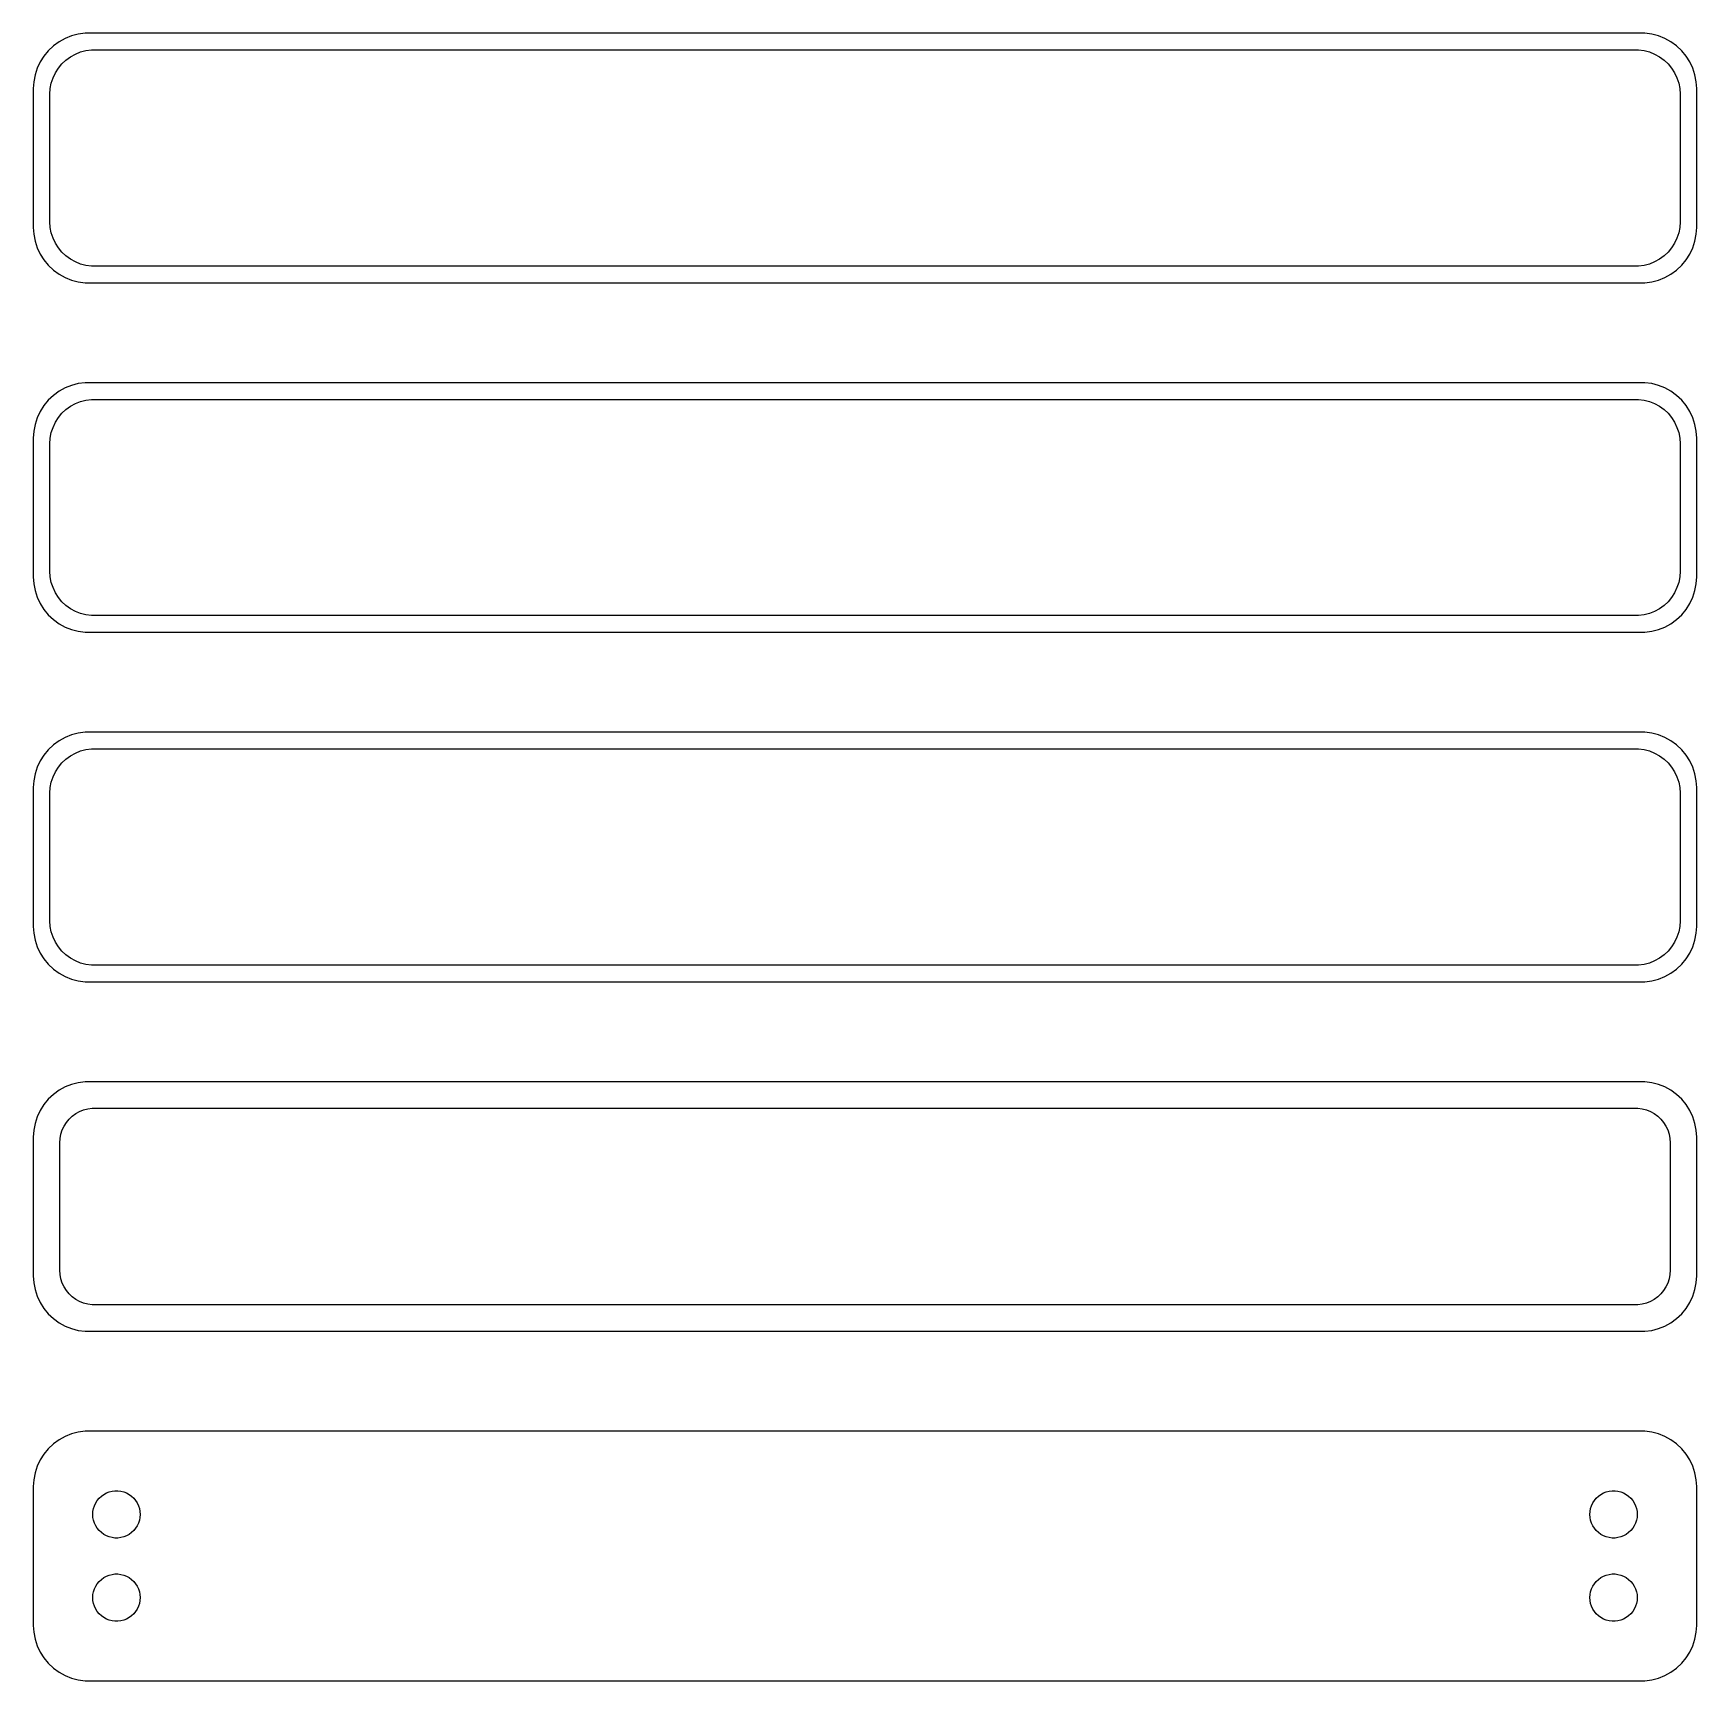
# Model space of a CAD drawing. Header units: metres. Extents: x -75 to 75, y 146 to 295.
import ezdxf

# ---------------------------------------------------------------- set-up
doc = ezdxf.new("R2010")
doc.units = ezdxf.units.M

msp = doc.modelspace()

# ---------------------------------------------------------------- linework, layer by layer
for p, q in [((-72.1289, 294.274), (-72.6791, 293.972)), ((-71.5451, 294.505), (-72.1289, 294.274)), ((-70.9369, 294.661), (-71.5451, 294.505)), ((-70.3139, 294.74), (-70.9369, 294.661)), ((70.3139, 294.74), (-70.3139, 294.74)), ((70.9369, 294.661), (70.3139, 294.74)), ((71.5451, 294.505), (70.9369, 294.661)), ((72.1289, 294.274), (71.5451, 294.505)), ((72.6791, 293.972), (72.1289, 294.274)), ((-74.0451, 292.689), (-74.3815, 292.159)), ((-73.6448, 293.173), (-74.0451, 292.689)), ((-73.1871, 293.603), (-73.6448, 293.173)), ((-72.6791, 293.972), (-73.1871, 293.603)), ((-72.0497, 292.332), (-71.6433, 292.627)), ((-71.6433, 292.627), (-71.2031, 292.869)), ((-71.2031, 292.869), (-70.7361, 293.054)), ((-70.7361, 293.054), (-70.2495, 293.179)), ((-70.2495, 293.179), (-69.7512, 293.242)), ((-69.7512, 293.242), (69.7512, 293.242)), ((69.7512, 293.242), (70.2495, 293.179)), ((70.2495, 293.179), (70.7361, 293.054)), ((70.7361, 293.054), (71.2031, 292.869)), ((71.2031, 292.869), (71.6433, 292.627)), ((71.6433, 292.627), (72.0497, 292.332)), ((73.1871, 293.603), (72.6791, 293.972)), ((73.6448, 293.173), (73.1871, 293.603)), ((74.0451, 292.689), (73.6448, 293.173)), ((74.3815, 292.159), (74.0451, 292.689)), ((-74.6489, 291.591), (-74.8429, 290.993)), ((-74.3815, 292.159), (-74.6489, 291.591)), ((-73.2191, 290.722), (-73.0052, 291.177)), ((-73.0052, 291.177), (-72.7361, 291.601)), ((-72.7361, 291.601), (-72.4159, 291.988)), ((-72.4159, 291.988), (-72.0497, 292.332)), ((72.0497, 292.332), (72.4159, 291.988)), ((72.4159, 291.988), (72.7361, 291.601)), ((72.7361, 291.601), (73.0052, 291.177)), ((73.0052, 291.177), (73.2191, 290.722)), ((74.6489, 291.591), (74.3815, 292.159)), ((74.8429, 290.993), (74.6489, 291.591)), ((-74.9606, 290.377), (-75, 289.75)), ((-75, 289.75), (-75, 277.25)), ((-74.8429, 290.993), (-74.9606, 290.377)), ((-73.5, 289.25), (-73.4685, 289.751)), ((-73.4685, 289.751), (-73.3743, 290.245)), ((-73.3743, 290.245), (-73.2191, 290.722)), ((73.2191, 290.722), (73.3743, 290.245)), ((73.3743, 290.245), (73.4685, 289.751)), ((73.4685, 289.751), (73.5, 289.25)), ((74.9606, 290.377), (74.8429, 290.993)), ((75, 289.75), (74.9606, 290.377)), ((75, 277.25), (75, 289.75)), ((-73.5, 277.75), (-73.5, 289.25)), ((73.5, 289.25), (73.5, 277.75)), ((-73.4685, 277.249), (-73.5, 277.75)), ((73.5, 277.75), (73.4685, 277.249)), ((-75, 277.25), (-74.9606, 276.623)), ((-74.9606, 276.623), (-74.8429, 276.007)), ((-74.8429, 276.007), (-74.6489, 275.409)), ((-73.3743, 276.755), (-73.4685, 277.249)), ((-73.2191, 276.278), (-73.3743, 276.755)), ((-73.0052, 275.823), (-73.2191, 276.278)), ((73.2191, 276.278), (73.0052, 275.823)), ((73.3743, 276.755), (73.2191, 276.278)), ((73.4685, 277.249), (73.3743, 276.755)), ((74.6489, 275.409), (74.8429, 276.007)), ((74.8429, 276.007), (74.9606, 276.623)), ((74.9606, 276.623), (75, 277.25)), ((-74.6489, 275.409), (-74.3815, 274.841)), ((-74.3815, 274.841), (-74.0451, 274.311)), ((-72.7361, 275.399), (-73.0052, 275.823)), ((-72.4159, 275.012), (-72.7361, 275.399)), ((-72.0497, 274.668), (-72.4159, 275.012)), ((-71.6433, 274.373), (-72.0497, 274.668)), ((72.0497, 274.668), (71.6433, 274.373)), ((72.4159, 275.012), (72.0497, 274.668)), ((72.7361, 275.399), (72.4159, 275.012)), ((73.0052, 275.823), (72.7361, 275.399)), ((74.0451, 274.311), (74.3815, 274.841)), ((74.3815, 274.841), (74.6489, 275.409)), ((-74.0451, 274.311), (-73.6448, 273.827)), ((-73.6448, 273.827), (-73.1871, 273.397)), ((-73.1871, 273.397), (-72.6791, 273.028)), ((-72.6791, 273.028), (-72.1289, 272.726)), ((-71.2031, 274.131), (-71.6433, 274.373)), ((-70.7361, 273.946), (-71.2031, 274.131)), ((-70.2495, 273.821), (-70.7361, 273.946)), ((-69.7512, 273.758), (-70.2495, 273.821)), ((69.7512, 273.758), (-69.7512, 273.758)), ((70.2495, 273.821), (69.7512, 273.758)), ((70.7361, 273.946), (70.2495, 273.821)), ((71.2031, 274.131), (70.7361, 273.946)), ((71.6433, 274.373), (71.2031, 274.131)), ((72.1289, 272.726), (72.6791, 273.028)), ((72.6791, 273.028), (73.1871, 273.397)), ((73.1871, 273.397), (73.6448, 273.827)), ((73.6448, 273.827), (74.0451, 274.311)), ((-72.1289, 272.726), (-71.5451, 272.495)), ((-71.5451, 272.495), (-70.9369, 272.339)), ((-70.9369, 272.339), (-70.3139, 272.26)), ((-70.3139, 272.26), (70.3139, 272.26)), ((70.3139, 272.26), (70.9369, 272.339)), ((70.9369, 272.339), (71.5451, 272.495)), ((71.5451, 272.495), (72.1289, 272.726)), ((-72.1289, 262.774), (-72.6791, 262.472)), ((-71.5451, 263.005), (-72.1289, 262.774)), ((-70.9369, 263.161), (-71.5451, 263.005)), ((-70.3139, 263.24), (-70.9369, 263.161)), ((70.3139, 263.24), (-70.3139, 263.24)), ((70.9369, 263.161), (70.3139, 263.24)), ((71.5451, 263.005), (70.9369, 263.161)), ((72.1289, 262.774), (71.5451, 263.005)), ((72.6791, 262.472), (72.1289, 262.774)), ((-74.0451, 261.189), (-74.3815, 260.659)), ((-73.6448, 261.673), (-74.0451, 261.189)), ((-73.1871, 262.103), (-73.6448, 261.673)), ((-72.6791, 262.472), (-73.1871, 262.103)), ((-72.0497, 260.832), (-71.6433, 261.127)), ((-71.6433, 261.127), (-71.2031, 261.369)), ((-71.2031, 261.369), (-70.7361, 261.554)), ((-70.7361, 261.554), (-70.2495, 261.679)), ((-70.2495, 261.679), (-69.7512, 261.742)), ((-69.7512, 261.742), (69.7512, 261.742)), ((69.7512, 261.742), (70.2495, 261.679)), ((70.2495, 261.679), (70.7361, 261.554)), ((70.7361, 261.554), (71.2031, 261.369)), ((71.2031, 261.369), (71.6433, 261.127)), ((71.6433, 261.127), (72.0497, 260.832)), ((73.1871, 262.103), (72.6791, 262.472)), ((73.6448, 261.673), (73.1871, 262.103)), ((74.0451, 261.189), (73.6448, 261.673)), ((74.3815, 260.659), (74.0451, 261.189)), ((-74.6489, 260.091), (-74.8429, 259.493)), ((-74.3815, 260.659), (-74.6489, 260.091)), ((-73.2191, 259.222), (-73.0052, 259.677)), ((-73.0052, 259.677), (-72.7361, 260.101)), ((-72.7361, 260.101), (-72.4159, 260.488)), ((-72.4159, 260.488), (-72.0497, 260.832)), ((72.0497, 260.832), (72.4159, 260.488)), ((72.4159, 260.488), (72.7361, 260.101)), ((72.7361, 260.101), (73.0052, 259.677)), ((73.0052, 259.677), (73.2191, 259.222)), ((74.6489, 260.091), (74.3815, 260.659)), ((74.8429, 259.493), (74.6489, 260.091)), ((-74.9606, 258.877), (-75, 258.25)), ((-75, 258.25), (-75, 245.75)), ((-74.8429, 259.493), (-74.9606, 258.877)), ((-73.5, 257.75), (-73.4685, 258.251)), ((-73.4685, 258.251), (-73.3743, 258.745)), ((-73.3743, 258.745), (-73.2191, 259.222)), ((73.2191, 259.222), (73.3743, 258.745)), ((73.3743, 258.745), (73.4685, 258.251)), ((73.4685, 258.251), (73.5, 257.75)), ((74.9606, 258.877), (74.8429, 259.493)), ((75, 258.25), (74.9606, 258.877)), ((75, 245.75), (75, 258.25)), ((-73.5, 246.25), (-73.5, 257.75)), ((73.5, 257.75), (73.5, 246.25)), ((-73.4685, 245.749), (-73.5, 246.25)), ((73.5, 246.25), (73.4685, 245.749)), ((-75, 245.75), (-74.9606, 245.123)), ((-74.9606, 245.123), (-74.8429, 244.507)), ((-74.8429, 244.507), (-74.6489, 243.909)), ((-73.3743, 245.255), (-73.4685, 245.749)), ((-73.2191, 244.778), (-73.3743, 245.255)), ((-73.0052, 244.323), (-73.2191, 244.778)), ((73.2191, 244.778), (73.0052, 244.323)), ((73.3743, 245.255), (73.2191, 244.778)), ((73.4685, 245.749), (73.3743, 245.255)), ((74.6489, 243.909), (74.8429, 244.507)), ((74.8429, 244.507), (74.9606, 245.123)), ((74.9606, 245.123), (75, 245.75)), ((-74.6489, 243.909), (-74.3815, 243.341)), ((-74.3815, 243.341), (-74.0451, 242.811)), ((-72.7361, 243.899), (-73.0052, 244.323)), ((-72.4159, 243.512), (-72.7361, 243.899)), ((-72.0497, 243.168), (-72.4159, 243.512)), ((-71.6433, 242.873), (-72.0497, 243.168)), ((72.0497, 243.168), (71.6433, 242.873)), ((72.4159, 243.512), (72.0497, 243.168)), ((72.7361, 243.899), (72.4159, 243.512)), ((73.0052, 244.323), (72.7361, 243.899)), ((74.0451, 242.811), (74.3815, 243.341)), ((74.3815, 243.341), (74.6489, 243.909)), ((-74.0451, 242.811), (-73.6448, 242.327)), ((-73.6448, 242.327), (-73.1871, 241.897)), ((-73.1871, 241.897), (-72.6791, 241.528)), ((-72.6791, 241.528), (-72.1289, 241.226)), ((-71.2031, 242.631), (-71.6433, 242.873)), ((-70.7361, 242.446), (-71.2031, 242.631)), ((-70.2495, 242.321), (-70.7361, 242.446)), ((-69.7512, 242.258), (-70.2495, 242.321)), ((69.7512, 242.258), (-69.7512, 242.258)), ((70.2495, 242.321), (69.7512, 242.258)), ((70.7361, 242.446), (70.2495, 242.321)), ((71.2031, 242.631), (70.7361, 242.446)), ((71.6433, 242.873), (71.2031, 242.631)), ((72.1289, 241.226), (72.6791, 241.528)), ((72.6791, 241.528), (73.1871, 241.897)), ((73.1871, 241.897), (73.6448, 242.327)), ((73.6448, 242.327), (74.0451, 242.811)), ((-72.1289, 241.226), (-71.5451, 240.995)), ((-71.5451, 240.995), (-70.9369, 240.839)), ((-70.9369, 240.839), (-70.3139, 240.76)), ((-70.3139, 240.76), (70.3139, 240.76)), ((70.3139, 240.76), (70.9369, 240.839)), ((70.9369, 240.839), (71.5451, 240.995)), ((71.5451, 240.995), (72.1289, 241.226)), ((-72.1289, 231.274), (-72.6791, 230.972)), ((-71.5451, 231.505), (-72.1289, 231.274)), ((-70.9369, 231.661), (-71.5451, 231.505)), ((-70.3139, 231.74), (-70.9369, 231.661)), ((70.3139, 231.74), (-70.3139, 231.74)), ((70.9369, 231.661), (70.3139, 231.74)), ((71.5451, 231.505), (70.9369, 231.661)), ((72.1289, 231.274), (71.5451, 231.505)), ((72.6791, 230.972), (72.1289, 231.274)), ((-74.0451, 229.689), (-74.3815, 229.159)), ((-73.6448, 230.173), (-74.0451, 229.689)), ((-73.1871, 230.603), (-73.6448, 230.173)), ((-72.6791, 230.972), (-73.1871, 230.603)), ((-72.0497, 229.332), (-71.6433, 229.627)), ((-71.6433, 229.627), (-71.2031, 229.869)), ((-71.2031, 229.869), (-70.7361, 230.054)), ((-70.7361, 230.054), (-70.2495, 230.179)), ((-70.2495, 230.179), (-69.7512, 230.242)), ((-69.7512, 230.242), (69.7512, 230.242)), ((69.7512, 230.242), (70.2495, 230.179)), ((70.2495, 230.179), (70.7361, 230.054)), ((70.7361, 230.054), (71.2031, 229.869)), ((71.2031, 229.869), (71.6433, 229.627)), ((71.6433, 229.627), (72.0497, 229.332)), ((73.1871, 230.603), (72.6791, 230.972)), ((73.6448, 230.173), (73.1871, 230.603)), ((74.0451, 229.689), (73.6448, 230.173)), ((74.3815, 229.159), (74.0451, 229.689)), ((-74.6489, 228.591), (-74.8429, 227.993)), ((-74.3815, 229.159), (-74.6489, 228.591)), ((-73.2191, 227.722), (-73.0052, 228.177)), ((-73.0052, 228.177), (-72.7361, 228.601)), ((-72.7361, 228.601), (-72.4159, 228.988)), ((-72.4159, 228.988), (-72.0497, 229.332)), ((72.0497, 229.332), (72.4159, 228.988)), ((72.4159, 228.988), (72.7361, 228.601)), ((72.7361, 228.601), (73.0052, 228.177)), ((73.0052, 228.177), (73.2191, 227.722)), ((74.6489, 228.591), (74.3815, 229.159)), ((74.8429, 227.993), (74.6489, 228.591)), ((-74.9606, 227.377), (-75, 226.75)), ((-75, 226.75), (-75, 214.25)), ((-74.8429, 227.993), (-74.9606, 227.377)), ((-73.5, 226.25), (-73.4685, 226.751)), ((-73.4685, 226.751), (-73.3743, 227.245)), ((-73.3743, 227.245), (-73.2191, 227.722)), ((73.2191, 227.722), (73.3743, 227.245)), ((73.3743, 227.245), (73.4685, 226.751)), ((73.4685, 226.751), (73.5, 226.25)), ((74.9606, 227.377), (74.8429, 227.993)), ((75, 226.75), (74.9606, 227.377)), ((75, 214.25), (75, 226.75)), ((-73.5, 214.75), (-73.5, 226.25)), ((73.5, 226.25), (73.5, 214.75)), ((-73.4685, 214.249), (-73.5, 214.75)), ((73.5, 214.75), (73.4685, 214.249)), ((-75, 214.25), (-74.9606, 213.623)), ((-74.9606, 213.623), (-74.8429, 213.007)), ((-74.8429, 213.007), (-74.6489, 212.409)), ((-73.3743, 213.755), (-73.4685, 214.249)), ((-73.2191, 213.278), (-73.3743, 213.755)), ((-73.0052, 212.823), (-73.2191, 213.278)), ((73.2191, 213.278), (73.0052, 212.823)), ((73.3743, 213.755), (73.2191, 213.278)), ((73.4685, 214.249), (73.3743, 213.755)), ((74.6489, 212.409), (74.8429, 213.007)), ((74.8429, 213.007), (74.9606, 213.623)), ((74.9606, 213.623), (75, 214.25)), ((-74.6489, 212.409), (-74.3815, 211.841)), ((-74.3815, 211.841), (-74.0451, 211.311)), ((-72.7361, 212.399), (-73.0052, 212.823)), ((-72.4159, 212.012), (-72.7361, 212.399)), ((-72.0497, 211.668), (-72.4159, 212.012)), ((-71.6433, 211.373), (-72.0497, 211.668)), ((72.0497, 211.668), (71.6433, 211.373)), ((72.4159, 212.012), (72.0497, 211.668)), ((72.7361, 212.399), (72.4159, 212.012)), ((73.0052, 212.823), (72.7361, 212.399)), ((74.0451, 211.311), (74.3815, 211.841)), ((74.3815, 211.841), (74.6489, 212.409)), ((-74.0451, 211.311), (-73.6448, 210.827)), ((-73.6448, 210.827), (-73.1871, 210.397)), ((-73.1871, 210.397), (-72.6791, 210.028)), ((-72.6791, 210.028), (-72.1289, 209.726)), ((-71.2031, 211.131), (-71.6433, 211.373)), ((-70.7361, 210.946), (-71.2031, 211.131)), ((-70.2495, 210.821), (-70.7361, 210.946)), ((-69.7512, 210.758), (-70.2495, 210.821)), ((69.7512, 210.758), (-69.7512, 210.758)), ((70.2495, 210.821), (69.7512, 210.758)), ((70.7361, 210.946), (70.2495, 210.821)), ((71.2031, 211.131), (70.7361, 210.946)), ((71.6433, 211.373), (71.2031, 211.131)), ((72.1289, 209.726), (72.6791, 210.028)), ((72.6791, 210.028), (73.1871, 210.397)), ((73.1871, 210.397), (73.6448, 210.827)), ((73.6448, 210.827), (74.0451, 211.311)), ((-72.1289, 209.726), (-71.5451, 209.495)), ((-71.5451, 209.495), (-70.9369, 209.339)), ((-70.9369, 209.339), (-70.3139, 209.26)), ((-70.3139, 209.26), (70.3139, 209.26)), ((70.3139, 209.26), (70.9369, 209.339)), ((70.9369, 209.339), (71.5451, 209.495)), ((71.5451, 209.495), (72.1289, 209.726)), ((-72.1289, 199.774), (-72.6791, 199.472)), ((-71.5451, 200.005), (-72.1289, 199.774)), ((-70.9369, 200.161), (-71.5451, 200.005)), ((-70.3139, 200.24), (-70.9369, 200.161)), ((70.3139, 200.24), (-70.3139, 200.24)), ((70.9369, 200.161), (70.3139, 200.24)), ((71.5451, 200.005), (70.9369, 200.161)), ((72.1289, 199.774), (71.5451, 200.005)), ((72.6791, 199.472), (72.1289, 199.774)), ((-74.0451, 198.189), (-74.3815, 197.659)), ((-73.6448, 198.673), (-74.0451, 198.189)), ((-73.1871, 199.103), (-73.6448, 198.673)), ((-72.6791, 199.472), (-73.1871, 199.103)), ((73.1871, 199.103), (72.6791, 199.472)), ((73.6448, 198.673), (73.1871, 199.103)), ((74.0451, 198.189), (73.6448, 198.673)), ((74.3815, 197.659), (74.0451, 198.189)), ((-74.6489, 197.091), (-74.8429, 196.493)), ((-74.3815, 197.659), (-74.6489, 197.091)), ((-72.2279, 196.25), (-72.0184, 196.58)), ((-72.0184, 196.58), (-71.7692, 196.881)), ((-71.7692, 196.881), (-71.4843, 197.149)), ((-71.4843, 197.149), (-71.168, 197.378)), ((-71.168, 197.378), (-70.8254, 197.567)), ((-70.8254, 197.567), (-70.4619, 197.711)), ((-70.4619, 197.711), (-70.0833, 197.808)), ((-70.0833, 197.808), (-69.6955, 197.857)), ((-69.6955, 197.857), (69.6955, 197.857)), ((69.6955, 197.857), (70.0833, 197.808)), ((70.0833, 197.808), (70.4619, 197.711)), ((70.4619, 197.711), (70.8254, 197.567)), ((70.8254, 197.567), (71.168, 197.378)), ((71.168, 197.378), (71.4843, 197.149)), ((71.4843, 197.149), (71.7692, 196.881)), ((71.7692, 196.881), (72.0184, 196.58)), ((72.0184, 196.58), (72.2279, 196.25)), ((74.6489, 197.091), (74.3815, 197.659)), ((74.8429, 196.493), (74.6489, 197.091)), ((-74.9606, 195.877), (-75, 195.25)), ((-75, 195.25), (-75, 182.75)), ((-74.8429, 196.493), (-74.9606, 195.877)), ((-72.6129, 194.75), (-72.5884, 195.14)), ((-72.5884, 195.14), (-72.5151, 195.524)), ((-72.5151, 195.524), (-72.3943, 195.896)), ((-72.3943, 195.896), (-72.2279, 196.25)), ((72.2279, 196.25), (72.3943, 195.896)), ((72.3943, 195.896), (72.5151, 195.524)), ((72.5151, 195.524), (72.5884, 195.14)), ((72.5884, 195.14), (72.6129, 194.75)), ((74.9606, 195.877), (74.8429, 196.493)), ((75, 195.25), (74.9606, 195.877)), ((75, 182.75), (75, 195.25)), ((-72.6129, 183.25), (-72.6129, 194.75)), ((72.6129, 194.75), (72.6129, 183.25)), ((-72.5884, 182.86), (-72.6129, 183.25)), ((72.6129, 183.25), (72.5884, 182.86)), ((-75, 182.75), (-74.9606, 182.123)), ((-74.9606, 182.123), (-74.8429, 181.507)), ((-74.8429, 181.507), (-74.6489, 180.909)), ((-72.5151, 182.476), (-72.5884, 182.86)), ((-72.3943, 182.104), (-72.5151, 182.476)), ((-72.2279, 181.75), (-72.3943, 182.104)), ((-72.0184, 181.42), (-72.2279, 181.75)), ((72.2279, 181.75), (72.0184, 181.42)), ((72.3943, 182.104), (72.2279, 181.75)), ((72.5151, 182.476), (72.3943, 182.104)), ((72.5884, 182.86), (72.5151, 182.476)), ((74.6489, 180.909), (74.8429, 181.507)), ((74.8429, 181.507), (74.9606, 182.123)), ((74.9606, 182.123), (75, 182.75)), ((-74.6489, 180.909), (-74.3815, 180.341)), ((-74.3815, 180.341), (-74.0451, 179.811)), ((-71.7692, 181.119), (-72.0184, 181.42)), ((-71.4843, 180.851), (-71.7692, 181.119)), ((-71.168, 180.622), (-71.4843, 180.851)), ((-70.8254, 180.433), (-71.168, 180.622)), ((-70.4619, 180.289), (-70.8254, 180.433)), ((-70.0833, 180.192), (-70.4619, 180.289)), ((-69.6955, 180.143), (-70.0833, 180.192)), ((69.6955, 180.143), (-69.6955, 180.143)), ((70.0833, 180.192), (69.6955, 180.143)), ((70.4619, 180.289), (70.0833, 180.192)), ((70.8254, 180.433), (70.4619, 180.289)), ((71.168, 180.622), (70.8254, 180.433)), ((71.4843, 180.851), (71.168, 180.622)), ((71.7692, 181.119), (71.4843, 180.851)), ((72.0184, 181.42), (71.7692, 181.119)), ((74.0451, 179.811), (74.3815, 180.341)), ((74.3815, 180.341), (74.6489, 180.909)), ((-74.0451, 179.811), (-73.6448, 179.327)), ((-73.6448, 179.327), (-73.1871, 178.897)), ((-73.1871, 178.897), (-72.6791, 178.528)), ((-72.6791, 178.528), (-72.1289, 178.226)), ((72.1289, 178.226), (72.6791, 178.528)), ((72.6791, 178.528), (73.1871, 178.897)), ((73.1871, 178.897), (73.6448, 179.327)), ((73.6448, 179.327), (74.0451, 179.811)), ((-72.1289, 178.226), (-71.5451, 177.995)), ((-71.5451, 177.995), (-70.9369, 177.839)), ((-70.9369, 177.839), (-70.3139, 177.76)), ((-70.3139, 177.76), (70.3139, 177.76)), ((70.3139, 177.76), (70.9369, 177.839)), ((70.9369, 177.839), (71.5451, 177.995)), ((71.5451, 177.995), (72.1289, 178.226)), ((-72.1289, 168.274), (-72.6791, 167.972)), ((-71.5451, 168.505), (-72.1289, 168.274)), ((-70.9369, 168.661), (-71.5451, 168.505)), ((-70.3139, 168.74), (-70.9369, 168.661)), ((70.3139, 168.74), (-70.3139, 168.74)), ((70.9369, 168.661), (70.3139, 168.74)), ((71.5451, 168.505), (70.9369, 168.661)), ((72.1289, 168.274), (71.5451, 168.505)), ((72.6791, 167.972), (72.1289, 168.274)), ((-74.0451, 166.689), (-74.3815, 166.159)), ((-73.6448, 167.173), (-74.0451, 166.689)), ((-73.1871, 167.603), (-73.6448, 167.173)), ((-72.6791, 167.972), (-73.1871, 167.603)), ((73.1871, 167.603), (72.6791, 167.972)), ((73.6448, 167.173), (73.1871, 167.603)), ((74.0451, 166.689), (73.6448, 167.173)), ((74.3815, 166.159), (74.0451, 166.689)), ((-74.6489, 165.591), (-74.8429, 164.993)), ((-74.3815, 166.159), (-74.6489, 165.591)), ((74.6489, 165.591), (74.3815, 166.159)), ((74.8429, 164.993), (74.6489, 165.591)), ((-74.9606, 164.377), (-75, 163.75)), ((-75, 163.75), (-75, 151.25)), ((-74.8429, 164.993), (-74.9606, 164.377)), ((74.9606, 164.377), (74.8429, 164.993)), ((75, 163.75), (74.9606, 164.377)), ((75, 151.25), (75, 163.75)), ((-69.5682, 161.781), (-69.4853, 162.036)), ((-69.4853, 162.036), (-69.3712, 162.279)), ((-69.3712, 162.279), (-69.2275, 162.505)), ((-69.2275, 162.505), (-69.0566, 162.712)), ((-69.0566, 162.712), (-68.8611, 162.895)), ((-68.8611, 162.895), (-68.6441, 163.053)), ((-68.6441, 163.053), (-68.4092, 163.182)), ((-68.4092, 163.182), (-68.1598, 163.281)), ((-68.1598, 163.281), (-67.9001, 163.347)), ((-67.9001, 163.347), (-67.6341, 163.381)), ((-67.6341, 163.381), (-67.3659, 163.381)), ((-67.3659, 163.381), (-67.0999, 163.347)), ((-67.0999, 163.347), (-66.8401, 163.281)), ((-66.8401, 163.281), (-66.5908, 163.182)), ((-66.5908, 163.182), (-66.3559, 163.053)), ((-66.3559, 163.053), (-66.1389, 162.895)), ((-66.1389, 162.895), (-65.9434, 162.712)), ((-65.9434, 162.712), (-65.7725, 162.505)), ((-65.7725, 162.505), (-65.6288, 162.279)), ((-65.6288, 162.279), (-65.5146, 162.036)), ((-65.5146, 162.036), (-65.4318, 161.781)), ((65.4318, 161.781), (65.5146, 162.036)), ((65.5146, 162.036), (65.6288, 162.279)), ((65.6288, 162.279), (65.7725, 162.505)), ((65.7725, 162.505), (65.9434, 162.712)), ((65.9434, 162.712), (66.1389, 162.895)), ((66.1389, 162.895), (66.3559, 163.053)), ((66.3559, 163.053), (66.5908, 163.182)), ((66.5908, 163.182), (66.8401, 163.281)), ((66.8401, 163.281), (67.0999, 163.347)), ((67.0999, 163.347), (67.3659, 163.381)), ((67.3659, 163.381), (67.6341, 163.381)), ((67.6341, 163.381), (67.9001, 163.347)), ((67.9001, 163.347), (68.1598, 163.281)), ((68.1598, 163.281), (68.4092, 163.182)), ((68.4092, 163.182), (68.6441, 163.053)), ((68.6441, 163.053), (68.8611, 162.895)), ((68.8611, 162.895), (69.0566, 162.712)), ((69.0566, 162.712), (69.2275, 162.505)), ((69.2275, 162.505), (69.3712, 162.279)), ((69.3712, 162.279), (69.4853, 162.036)), ((69.4853, 162.036), (69.5682, 161.781)), ((-69.6353, 161.25), (-69.6185, 161.518)), ((-69.6185, 160.982), (-69.6353, 161.25)), ((-69.6185, 161.518), (-69.5682, 161.781)), ((-69.5682, 160.719), (-69.6185, 160.982)), ((-69.4853, 160.464), (-69.5682, 160.719)), ((-65.4318, 160.719), (-65.5146, 160.464)), ((-65.4318, 161.781), (-65.3815, 161.518)), ((-65.3815, 160.982), (-65.4318, 160.719)), ((-65.3815, 161.518), (-65.3647, 161.25)), ((-65.3647, 161.25), (-65.3815, 160.982)), ((65.3647, 161.25), (65.3815, 161.518)), ((65.3815, 160.982), (65.3647, 161.25)), ((65.3815, 161.518), (65.4318, 161.781)), ((65.4318, 160.719), (65.3815, 160.982)), ((65.5146, 160.464), (65.4318, 160.719)), ((69.5682, 160.719), (69.4853, 160.464)), ((69.5682, 161.781), (69.6185, 161.518)), ((69.6185, 160.982), (69.5682, 160.719)), ((69.6185, 161.518), (69.6353, 161.25)), ((69.6353, 161.25), (69.6185, 160.982)), ((-69.3712, 160.221), (-69.4853, 160.464)), ((-69.2275, 159.995), (-69.3712, 160.221)), ((-69.0566, 159.788), (-69.2275, 159.995)), ((-68.8611, 159.605), (-69.0566, 159.788)), ((-68.6441, 159.447), (-68.8611, 159.605)), ((-68.4092, 159.318), (-68.6441, 159.447)), ((-68.1598, 159.219), (-68.4092, 159.318)), ((-67.9001, 159.153), (-68.1598, 159.219)), ((-67.6341, 159.119), (-67.9001, 159.153)), ((-67.3659, 159.119), (-67.6341, 159.119)), ((-67.0999, 159.153), (-67.3659, 159.119)), ((-66.8401, 159.219), (-67.0999, 159.153)), ((-66.5908, 159.318), (-66.8401, 159.219)), ((-66.3559, 159.447), (-66.5908, 159.318)), ((-66.1389, 159.605), (-66.3559, 159.447)), ((-65.9434, 159.788), (-66.1389, 159.605)), ((-65.7725, 159.995), (-65.9434, 159.788)), ((-65.6288, 160.221), (-65.7725, 159.995)), ((-65.5146, 160.464), (-65.6288, 160.221)), ((65.6288, 160.221), (65.5146, 160.464)), ((65.7725, 159.995), (65.6288, 160.221)), ((65.9434, 159.788), (65.7725, 159.995)), ((66.1389, 159.605), (65.9434, 159.788)), ((66.3559, 159.447), (66.1389, 159.605)), ((66.5908, 159.318), (66.3559, 159.447)), ((66.8401, 159.219), (66.5908, 159.318)), ((67.0999, 159.153), (66.8401, 159.219)), ((67.3659, 159.119), (67.0999, 159.153)), ((67.6341, 159.119), (67.3659, 159.119)), ((67.9001, 159.153), (67.6341, 159.119)), ((68.1598, 159.219), (67.9001, 159.153)), ((68.4092, 159.318), (68.1598, 159.219)), ((68.6441, 159.447), (68.4092, 159.318)), ((68.8611, 159.605), (68.6441, 159.447)), ((69.0566, 159.788), (68.8611, 159.605)), ((69.2275, 159.995), (69.0566, 159.788)), ((69.3712, 160.221), (69.2275, 159.995)), ((69.4853, 160.464), (69.3712, 160.221)), ((-69.5682, 154.281), (-69.4853, 154.536)), ((-69.4853, 154.536), (-69.3712, 154.779)), ((-69.3712, 154.779), (-69.2275, 155.005)), ((-69.2275, 155.005), (-69.0566, 155.212)), ((-69.0566, 155.212), (-68.8611, 155.395)), ((-68.8611, 155.395), (-68.6441, 155.553)), ((-68.6441, 155.553), (-68.4092, 155.682)), ((-68.4092, 155.682), (-68.1598, 155.781)), ((-68.1598, 155.781), (-67.9001, 155.847)), ((-67.9001, 155.847), (-67.6341, 155.881)), ((-67.6341, 155.881), (-67.3659, 155.881)), ((-67.3659, 155.881), (-67.0999, 155.847)), ((-67.0999, 155.847), (-66.8401, 155.781)), ((-66.8401, 155.781), (-66.5908, 155.682)), ((-66.5908, 155.682), (-66.3559, 155.553)), ((-66.3559, 155.553), (-66.1389, 155.395)), ((-66.1389, 155.395), (-65.9434, 155.212)), ((-65.9434, 155.212), (-65.7725, 155.005)), ((-65.7725, 155.005), (-65.6288, 154.779)), ((-65.6288, 154.779), (-65.5146, 154.536)), ((-65.5146, 154.536), (-65.4318, 154.281)), ((65.4318, 154.281), (65.5146, 154.536)), ((65.5146, 154.536), (65.6288, 154.779)), ((65.6288, 154.779), (65.7725, 155.005)), ((65.7725, 155.005), (65.9434, 155.212)), ((65.9434, 155.212), (66.1389, 155.395)), ((66.1389, 155.395), (66.3559, 155.553)), ((66.3559, 155.553), (66.5908, 155.682)), ((66.5908, 155.682), (66.8401, 155.781)), ((66.8401, 155.781), (67.0999, 155.847)), ((67.0999, 155.847), (67.3659, 155.881)), ((67.3659, 155.881), (67.6341, 155.881)), ((67.6341, 155.881), (67.9001, 155.847)), ((67.9001, 155.847), (68.1598, 155.781)), ((68.1598, 155.781), (68.4092, 155.682)), ((68.4092, 155.682), (68.6441, 155.553)), ((68.6441, 155.553), (68.8611, 155.395)), ((68.8611, 155.395), (69.0566, 155.212)), ((69.0566, 155.212), (69.2275, 155.005)), ((69.2275, 155.005), (69.3712, 154.779)), ((69.3712, 154.779), (69.4853, 154.536)), ((69.4853, 154.536), (69.5682, 154.281)), ((-69.6353, 153.75), (-69.6185, 154.018)), ((-69.6185, 153.482), (-69.6353, 153.75)), ((-69.6185, 154.018), (-69.5682, 154.281)), ((-69.5682, 153.219), (-69.6185, 153.482)), ((-69.4853, 152.964), (-69.5682, 153.219)), ((-65.4318, 153.219), (-65.5146, 152.964)), ((-65.4318, 154.281), (-65.3815, 154.018)), ((-65.3815, 153.482), (-65.4318, 153.219)), ((-65.3815, 154.018), (-65.3647, 153.75)), ((-65.3647, 153.75), (-65.3815, 153.482)), ((65.3647, 153.75), (65.3815, 154.018)), ((65.3815, 153.482), (65.3647, 153.75)), ((65.3815, 154.018), (65.4318, 154.281)), ((65.4318, 153.219), (65.3815, 153.482)), ((65.5146, 152.964), (65.4318, 153.219)), ((69.5682, 153.219), (69.4853, 152.964)), ((69.5682, 154.281), (69.6185, 154.018)), ((69.6185, 153.482), (69.5682, 153.219)), ((69.6185, 154.018), (69.6353, 153.75)), ((69.6353, 153.75), (69.6185, 153.482)), ((-69.3712, 152.721), (-69.4853, 152.964)), ((-69.2275, 152.495), (-69.3712, 152.721)), ((-69.0566, 152.288), (-69.2275, 152.495)), ((-68.8611, 152.105), (-69.0566, 152.288)), ((-68.6441, 151.947), (-68.8611, 152.105)), ((-68.4092, 151.818), (-68.6441, 151.947)), ((-68.1598, 151.719), (-68.4092, 151.818)), ((-67.9001, 151.653), (-68.1598, 151.719)), ((-67.6341, 151.619), (-67.9001, 151.653)), ((-67.3659, 151.619), (-67.6341, 151.619)), ((-67.0999, 151.653), (-67.3659, 151.619)), ((-66.8401, 151.719), (-67.0999, 151.653)), ((-66.5908, 151.818), (-66.8401, 151.719)), ((-66.3559, 151.947), (-66.5908, 151.818)), ((-66.1389, 152.105), (-66.3559, 151.947)), ((-65.9434, 152.288), (-66.1389, 152.105)), ((-65.7725, 152.495), (-65.9434, 152.288)), ((-65.6288, 152.721), (-65.7725, 152.495)), ((-65.5146, 152.964), (-65.6288, 152.721)), ((65.6288, 152.721), (65.5146, 152.964)), ((65.7725, 152.495), (65.6288, 152.721)), ((65.9434, 152.288), (65.7725, 152.495)), ((66.1389, 152.105), (65.9434, 152.288)), ((66.3559, 151.947), (66.1389, 152.105)), ((66.5908, 151.818), (66.3559, 151.947)), ((66.8401, 151.719), (66.5908, 151.818)), ((67.0999, 151.653), (66.8401, 151.719)), ((67.3659, 151.619), (67.0999, 151.653)), ((67.6341, 151.619), (67.3659, 151.619)), ((67.9001, 151.653), (67.6341, 151.619)), ((68.1598, 151.719), (67.9001, 151.653)), ((68.4092, 151.818), (68.1598, 151.719)), ((68.6441, 151.947), (68.4092, 151.818)), ((68.8611, 152.105), (68.6441, 151.947)), ((69.0566, 152.288), (68.8611, 152.105)), ((69.2275, 152.495), (69.0566, 152.288)), ((69.3712, 152.721), (69.2275, 152.495)), ((69.4853, 152.964), (69.3712, 152.721)), ((-75, 151.25), (-74.9606, 150.623)), ((-74.9606, 150.623), (-74.8429, 150.007)), ((-74.8429, 150.007), (-74.6489, 149.409)), ((74.6489, 149.409), (74.8429, 150.007)), ((74.8429, 150.007), (74.9606, 150.623)), ((74.9606, 150.623), (75, 151.25)), ((-74.6489, 149.409), (-74.3815, 148.841)), ((-74.3815, 148.841), (-74.0451, 148.311)), ((74.0451, 148.311), (74.3815, 148.841)), ((74.3815, 148.841), (74.6489, 149.409)), ((-74.0451, 148.311), (-73.6448, 147.827)), ((-73.6448, 147.827), (-73.1871, 147.397)), ((-73.1871, 147.397), (-72.6791, 147.028)), ((-72.6791, 147.028), (-72.1289, 146.726)), ((72.1289, 146.726), (72.6791, 147.028)), ((72.6791, 147.028), (73.1871, 147.397)), ((73.1871, 147.397), (73.6448, 147.827)), ((73.6448, 147.827), (74.0451, 148.311)), ((-72.1289, 146.726), (-71.5451, 146.495)), ((-71.5451, 146.495), (-70.9369, 146.339)), ((-70.9369, 146.339), (-70.3139, 146.26)), ((-70.3139, 146.26), (70.3139, 146.26)), ((70.3139, 146.26), (70.9369, 146.339)), ((70.9369, 146.339), (71.5451, 146.495)), ((71.5451, 146.495), (72.1289, 146.726))]:
    msp.add_line(p, q)

doc.saveas('drawing.dxf')
